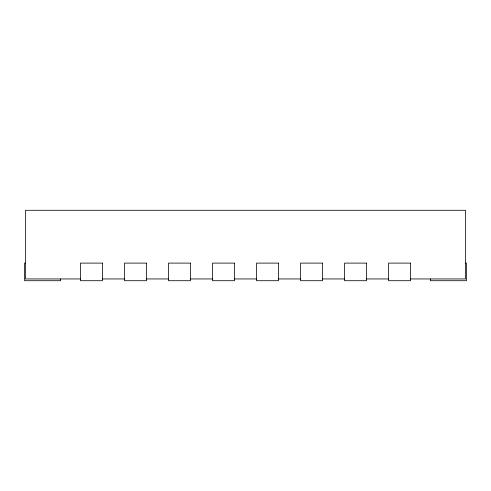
<?xml version="1.0" encoding="UTF-8"?>
<svg xmlns="http://www.w3.org/2000/svg" width="491" height="491" viewBox="0 0 491 491"><rect width="100%" height="100%" fill="white"/><g stroke="black" fill="none" stroke-linecap="round" stroke-linejoin="round"><path stroke-width="0.74" d="M25.428 263.108L24.55 263.108L24.55 280.711L60.639 280.711L60.639 278.949M465.572 263.108L466.45 263.108L466.45 280.711L430.362 280.711L430.362 278.949M80.45 278.949L25.428 278.949L25.428 210.289L465.572 210.289L465.572 278.949L410.55 278.949M102.453 278.949L124.462 278.949M146.471 278.949L168.474 278.949M190.483 278.949L212.493 278.949M234.495 278.949L256.505 278.949M278.507 278.949L300.517 278.949M322.526 278.949L344.529 278.949M366.538 278.949L388.547 278.949M102.453 263.108L80.45 263.108L80.45 280.711L102.453 280.711L102.453 263.108M146.471 263.108L124.462 263.108L124.462 280.711L146.471 280.711L146.471 263.108M190.483 263.108L168.474 263.108L168.474 280.711L190.483 280.711L190.483 263.108M234.495 263.108L212.493 263.108L212.493 280.711L234.495 280.711L234.495 263.108M278.507 263.108L256.505 263.108L256.505 280.711L278.507 280.711L278.507 263.108M322.526 263.108L300.517 263.108L300.517 280.711L322.526 280.711L322.526 263.108M366.538 263.108L344.529 263.108L344.529 280.711L366.538 280.711L366.538 263.108M410.55 263.108L388.547 263.108L388.547 280.711L410.55 280.711L410.55 263.108"/></g></svg>
